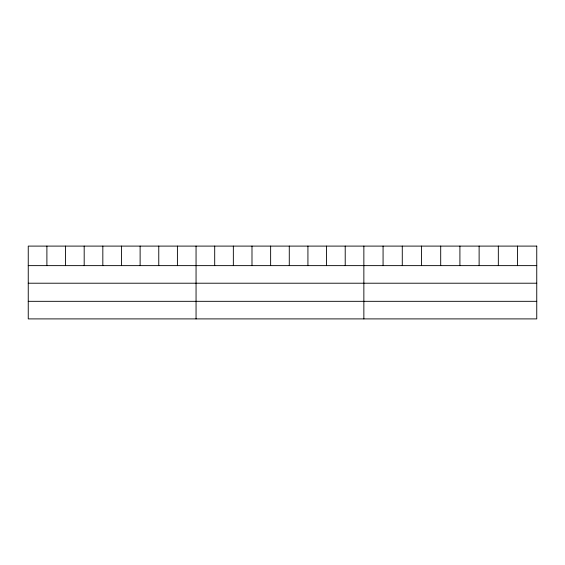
<?xml version="1.0" encoding="UTF-8"?>
<svg xmlns="http://www.w3.org/2000/svg" width="565" height="565" viewBox="0 0 565 565"><rect width="100%" height="100%" fill="white"/><g stroke="black" fill="none" stroke-linecap="round" stroke-linejoin="round"><path stroke-width="0.85" d="M28.25 265.628L536.75 265.628M28.25 283.213L536.75 283.213M28.25 301.322L536.75 301.322M517.54 246.1L517.54 265.628M498.33 246.1L498.33 265.628M479.12 246.1L479.12 265.628M459.91 246.1L459.91 265.628M440.7 246.1L440.7 265.628M421.49 246.1L421.49 265.628M402.28 246.1L402.28 265.628M383.07 246.1L383.07 265.628M363.86 246.1L363.86 318.9M345.215 246.1L345.215 265.628M326.57 246.1L326.57 265.628M307.925 246.1L307.925 265.628M289.28 246.1L289.28 265.628M270.635 246.1L270.635 265.628M251.99 246.1L251.99 265.628M233.345 246.1L233.345 265.628M214.7 246.1L214.7 265.628M196.055 246.1L196.055 318.9M177.41 246.1L177.41 265.628M158.765 246.1L158.765 265.628M140.12 246.1L140.12 265.628M121.475 246.1L121.475 265.628M102.83 246.1L102.83 265.628M84.185 246.1L84.185 265.628M65.54 246.1L65.54 265.628M46.895 246.1L46.895 265.628M536.75 246.1L28.25 246.1L28.25 318.9L536.75 318.9L536.75 246.1"/></g></svg>
